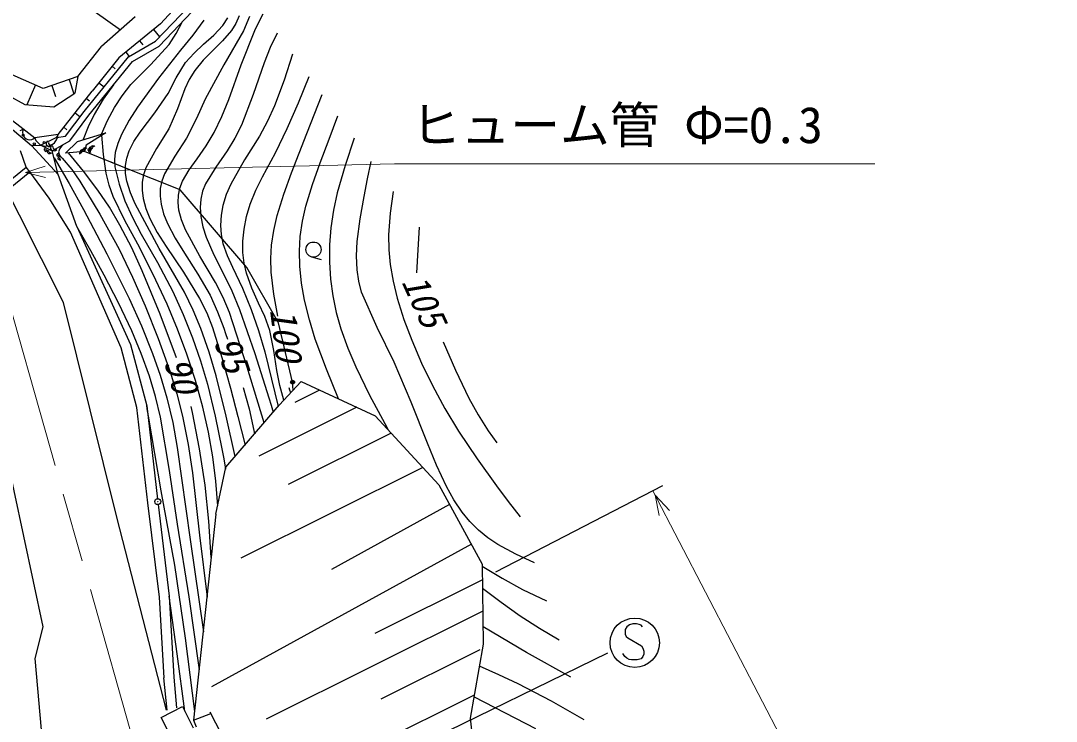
# Model space of a CAD drawing. Units: millimetres, scale not verified. Extents: x 40000 to 680000, y 20000 to 380000.
# Drawn here: x 462128 to 514294, y 285583 to 320878 of the extents above; entities that cross this region are included whole.
import ezdxf
from ezdxf.enums import TextEntityAlignment as Align

# ---------------------------------------------------------------- set-up
doc = ezdxf.new("R2010")
doc.units = ezdxf.units.MM
doc.header["$LTSCALE"] = 1000
doc.linetypes.add('CHAIN', pattern=[18.5, 12, -1.5, 3.5, -1.5])
for name, color, linetype, lineweight in [('M-BGD', 7, 'Continuous', 25), ('M-BMK', 2, 'CHAIN', 13), ('M-BMK-HTXT', 7, 'Continuous', 13)]:
    doc.layers.add(name, color=color, linetype=linetype, lineweight=lineweight)
doc.styles.add('ＭＳ ゴシック', font='')
doc.styles.get('ＭＳ ゴシック').set_extended_font_data('MS Gothic')

msp = doc.modelspace()

# ---------------------------------------------------------------- linework, layer by layer
at = {"layer": 'M-BGD'}
for p, q in [((471488, 323249), (469163, 320723)), ((468911, 319839), (471326, 322369)), ((469098, 319601), (471569, 322189)), ((465882, 321333), (467161, 320422)), ((467897, 321067), (466196, 319574)), ((469958, 320241), (470283, 320842)), ((471359, 320913), (470796, 320143)), ((472305, 320644), (472556, 321016)), ((473130, 321125), (472961, 320742)), ((473658, 321091), (473355, 320366)), ((474129, 320812), (474343, 321225)), ((469163, 320723), (467068, 319001)), ((468814, 320436), (469123, 320061)), ((471850, 320150), (472305, 320644)), ((472738, 320388), (472296, 319864)), ((473355, 320366), (472353, 318654)), ((472961, 320742), (472738, 320388)), ((473239, 318652), (473926, 320391)), ((473926, 320391), (474129, 320812)), ((467559, 319062), (468911, 319839)), ((468115, 319862), (468276, 319666)), ((469605, 319675), (469958, 320241)), ((470796, 320143), (470178, 319400)), ((471343, 319688), (471850, 320150)), ((472296, 319864), (471792, 319363)), ((475050, 320257), (474693, 319523)), ((465004, 318064), (466196, 319574)), ((467417, 319288), (467589, 319079)), ((467757, 318830), (469098, 319601)), ((468667, 318654), (469605, 319675)), ((470178, 319400), (469070, 317977)), ((470859, 319243), (471343, 319688)), ((471792, 319363), (471319, 318888)), ((474693, 319523), (474385, 318752)), ((465329, 316305), (467559, 319062)), ((465566, 316120), (467757, 318830)), ((467068, 319001), (465729, 317331)), ((469964, 318008), (470431, 318770)), ((470431, 318770), (470859, 319243)), ((471319, 318888), (470894, 318375)), ((474385, 318752), (473842, 317167)), ((475826, 319195), (475398, 317880)), ((466733, 318583), (466893, 318455)), ((467672, 317662), (468667, 318654)), ((470894, 318375), (470620, 317924)), ((472353, 318654), (471412, 316926)), ((472612, 316902), (473239, 318652)), ((463259, 317469), (461700, 318154)), ((465004, 318064), (463259, 317469)), ((464567, 317915), (464811, 317200)), ((465004, 318064), (464858, 317230)), ((466063, 317749), (466327, 317538)), ((469070, 317977), (468014, 316523)), ((469551, 317218), (469964, 318008)), ((470620, 317924), (470399, 317442)), ((475398, 317880), (474914, 316590)), ((476113, 316747), (476652, 318065)), ((462869, 317640), (462430, 316641)), ((463695, 317618), (463887, 317055)), ((463798, 316539), (464858, 317230)), ((464011, 315141), (465729, 317331)), ((466800, 317645), (466286, 316917)), ((467234, 317099), (467672, 317662)), ((468883, 316239), (469551, 317218)), ((470399, 317442), (470025, 316438)), ((460526, 316757), (462833, 314981)), ((461475, 317123), (462331, 316648)), ((465442, 316966), (465597, 316845)), ((466286, 316917), (465820, 316152)), ((466850, 316509), (467234, 317099)), ((471412, 316926), (470982, 315944)), ((472266, 316059), (472612, 316902)), ((473842, 317167), (473246, 315614)), ((475548, 315444), (476113, 316747)), ((476542, 315194), (477316, 317156)), ((460444, 316468), (462665, 314595)), ((462331, 316648), (463798, 316539)), ((464391, 315061), (465329, 316305)), ((464870, 316236), (465126, 316035)), ((465820, 316152), (465530, 315530)), ((466493, 315845), (466850, 316509)), ((468014, 316523), (467591, 315867)), ((468140, 315257), (468883, 316239)), ((470025, 316438), (469584, 315427)), ((474914, 316590), (474564, 315817)), ((464594, 314832), (465566, 316120)), ((466193, 315162), (466493, 315845)), ((467591, 315867), (467201, 315146)), ((470982, 315944), (470484, 314963)), ((471866, 315247), (472266, 316059)), ((473246, 315614), (472919, 314956)), ((474564, 315817), (474154, 315058)), ((477662, 314910), (478094, 316092)), ((462106, 315345), (462182, 315376)), ((462182, 315376), (462256, 315425)), ((462227, 315342), (462218, 315259)), ((462218, 315259), (462226, 315152)), ((462226, 315152), (462262, 315069)), ((462256, 315425), (462227, 315342)), ((464011, 315141), (462833, 314981)), ((463934, 314986), (464011, 315141)), ((463982, 315000), (464011, 315141)), ((464297, 315506), (464459, 315379)), ((464994, 314799), (466413, 315229)), ((465530, 315530), (465282, 314886)), ((466413, 315229), (465427, 314611)), ((466301, 314141), (466220, 315108)), ((467201, 315146), (467014, 314694)), ((467834, 314790), (468140, 315257)), ((469584, 315427), (468967, 314436)), ((471466, 314576), (471866, 315247)), ((474954, 314213), (475548, 315444)), ((475771, 313216), (476542, 315194)), ((462262, 315069), (462314, 314995)), ((462314, 314995), (462403, 314926)), ((462403, 314926), (462487, 314895)), ((462487, 314895), (462578, 314881)), ((462578, 314881), (462683, 314901)), ((462665, 314595), (463139, 314607)), ((462665, 314595), (464019, 313124)), ((462683, 314901), (462759, 314932)), ((462759, 314932), (462833, 314981)), ((462833, 314981), (462896, 314851)), ((462896, 314851), (462982, 314746)), ((462982, 314746), (463115, 314632)), ((463115, 314632), (463254, 314579)), ((463934, 314986), (463139, 314607)), ((463139, 314607), (463719, 314316)), ((463254, 314579), (463398, 314554)), ((463398, 314554), (463581, 314579)), ((463420, 314683), (463450, 314765)), ((463448, 314596), (463420, 314683)), ((463493, 314551), (463448, 314596)), ((463450, 314765), (463493, 314824)), ((463529, 314735), (463528, 314684)), ((463528, 314684), (463568, 314643)), ((463568, 314643), (463622, 314624)), ((463581, 314579), (463713, 314642)), ((463667, 314637), (463695, 314604)), ((463695, 314604), (463719, 314581)), ((463713, 314642), (463833, 314730)), ((463719, 314316), (464594, 314832)), ((463719, 314581), (463757, 314544)), ((463833, 314730), (463930, 314876)), ((463930, 314876), (463982, 315000)), ((463934, 314986), (464391, 315061)), ((464235, 314620), (464101, 314446)), ((464378, 314209), (464994, 314799)), ((465427, 314611), (465336, 314287)), ((465691, 314552), (465721, 314578)), ((465721, 314578), (465776, 314591)), ((465776, 314591), (465825, 314569)), ((465825, 314569), (465859, 314539)), ((467014, 314694), (466888, 314234)), ((467595, 314316), (467834, 314790)), ((470484, 314963), (469887, 314056)), ((471008, 313927), (471466, 314576)), ((472919, 314956), (472534, 314317)), ((474154, 315058), (473401, 313861)), ((477213, 313723), (477662, 314910)), ((478921, 314960), (478465, 313591)), ((462404, 313504), (462115, 314317)), ((463322, 314366), (463333, 314420)), ((463349, 314315), (463322, 314366)), ((463333, 314420), (463353, 314461)), ((463382, 314291), (463349, 314315)), ((463410, 314276), (463382, 314291)), ((463385, 314409), (463389, 314378)), ((463389, 314378), (463418, 314357)), ((463447, 314288), (463410, 314276)), ((463418, 314357), (463453, 314350)), ((463490, 314306), (463447, 314288)), ((463480, 314363), (463501, 314346)), ((463487, 314260), (463490, 314306)), ((463488, 314224), (463487, 314260)), ((463511, 314198), (463488, 314224)), ((463534, 314519), (463493, 314551)), ((463501, 314346), (463518, 314333)), ((463546, 314173), (463511, 314198)), ((463518, 314333), (463546, 314315)), ((463595, 314528), (463534, 314519)), ((463543, 314287), (463559, 314257)), ((463600, 314169), (463546, 314173)), ((463559, 314257), (463589, 314235)), ((463589, 314235), (463622, 314238)), ((463668, 314546), (463595, 314528)), ((463648, 314193), (463600, 314169)), ((463643, 314416), (463651, 314474)), ((463673, 314370), (463643, 314416)), ((463680, 314226), (463648, 314193)), ((463651, 314474), (463668, 314546)), ((463722, 314321), (463673, 314370)), ((464019, 313124), (463719, 314316)), ((463805, 314301), (463722, 314321)), ((463746, 314501), (463763, 314450)), ((463763, 314450), (463805, 314408)), ((463805, 314408), (463857, 314404)), ((463886, 314326), (463805, 314301)), ((463945, 314369), (463886, 314326)), ((463959, 314104), (463969, 314155)), ((463970, 314069), (463959, 314104)), ((463969, 314155), (464005, 314188)), ((463981, 314043), (463970, 314069)), ((464014, 314031), (463981, 314043)), ((464005, 314188), (464042, 314205)), ((464037, 314152), (464022, 314127)), ((464022, 314127), (464032, 314095)), ((464032, 314095), (464053, 314072)), ((464101, 314446), (464037, 314265)), ((464037, 314265), (464087, 314112)), ((464079, 314066), (464084, 314042)), ((464087, 314112), (464211, 313952)), ((465336, 314287), (464378, 314209)), ((465294, 313290), (464542, 314222)), ((465101, 314193), (465104, 314220)), ((465113, 314170), (465101, 314193)), ((465104, 314220), (465117, 314237)), ((465128, 314154), (465113, 314170)), ((465117, 314237), (465130, 314248)), ((465130, 314248), (465148, 314248)), ((465145, 314213), (465134, 314198)), ((465134, 314198), (465135, 314182)), ((465141, 314312), (465159, 314356)), ((465148, 314266), (465141, 314312)), ((465160, 314220), (465145, 314213)), ((465166, 314231), (465148, 314266)), ((465148, 314248), (465170, 314245)), ((465157, 314285), (465165, 314299)), ((465162, 314267), (465157, 314285)), ((465159, 314356), (465190, 314378)), ((465170, 314245), (465162, 314267)), ((465165, 314299), (465177, 314314)), ((465183, 314231), (465174, 314218)), ((465177, 314314), (465202, 314327)), ((465189, 314240), (465183, 314231)), ((465198, 314250), (465189, 314240)), ((465190, 314378), (465218, 314391)), ((465199, 314303), (465192, 314275)), ((465196, 314280), (465192, 314263)), ((465207, 314294), (465196, 314280)), ((465225, 314322), (465199, 314303)), ((465202, 314327), (465228, 314321)), ((465222, 314296), (465207, 314294)), ((465218, 314391), (465248, 314381)), ((465255, 314327), (465225, 314322)), ((465228, 314321), (465248, 314310)), ((465248, 314381), (465286, 314366)), ((465300, 314335), (465277, 314317)), ((465282, 314407), (465283, 314441)), ((465286, 314366), (465282, 314407)), ((465283, 314441), (465303, 314460)), ((465315, 314346), (465300, 314335)), ((465303, 314460), (465332, 314480)), ((465335, 314358), (465315, 314346)), ((465332, 314480), (465382, 314488)), ((465347, 314411), (465332, 314384)), ((467374, 313469), (465336, 314287)), ((465373, 314430), (465347, 314411)), ((465401, 314424), (465373, 314430)), ((465382, 314488), (465424, 314465)), ((465424, 314465), (465452, 314436)), ((465522, 314373), (465539, 314423)), ((465534, 314322), (465522, 314373)), ((465558, 314283), (465534, 314322)), ((465539, 314423), (465571, 314451)), ((465563, 314287), (465568, 314321)), ((465580, 314248), (465563, 314287)), ((465568, 314321), (465577, 314347)), ((465571, 314451), (465601, 314467)), ((465577, 314347), (465602, 314361)), ((465615, 314224), (465580, 314248)), ((465588, 314368), (465583, 314336)), ((465584, 314421), (465585, 314446)), ((465606, 314399), (465584, 314421)), ((465585, 314446), (465589, 314478)), ((465616, 314391), (465588, 314368)), ((465589, 314478), (465615, 314515)), ((465601, 314467), (465637, 314459)), ((465602, 314361), (465635, 314376)), ((465635, 314376), (465606, 314399)), ((465615, 314515), (465656, 314528)), ((465649, 314214), (465615, 314224)), ((465648, 314399), (465616, 314391)), ((465626, 314310), (465622, 314281)), ((465622, 314281), (465636, 314259)), ((465641, 314332), (465626, 314310)), ((465637, 314459), (465680, 314445)), ((465647, 314473), (465644, 314445)), ((465644, 314445), (465652, 314418)), ((465668, 314488), (465647, 314473)), ((465656, 314528), (465692, 314529)), ((465664, 314367), (465662, 314341)), ((465667, 314383), (465664, 314367)), ((465671, 314404), (465667, 314383)), ((465670, 314529), (465691, 314552)), ((465672, 314491), (465670, 314529)), ((465680, 314445), (465672, 314491)), ((465699, 314412), (465674, 314390)), ((465714, 314425), (465699, 314412)), ((465736, 314441), (465714, 314425)), ((465744, 314502), (465730, 314470)), ((465772, 314525), (465744, 314502)), ((465803, 314521), (465772, 314525)), ((466439, 313191), (466301, 314141)), ((466888, 314234), (466847, 313879)), ((467470, 313946), (467595, 314316)), ((468967, 314436), (468435, 313468)), ((469887, 314056), (469368, 313158)), ((472534, 314317), (471958, 313496)), ((474312, 313019), (474954, 314213)), ((464285, 306674), (460789, 313591)), ((463806, 313971), (464574, 312684)), ((464008, 313963), (464027, 313989)), ((464011, 313932), (464008, 313963)), ((464022, 313894), (464011, 313932)), ((464055, 314020), (464014, 314031)), ((464058, 313862), (464022, 313894)), ((464027, 313989), (464055, 314020)), ((464105, 313853), (464058, 313862)), ((464082, 313977), (464077, 313947)), ((464077, 313947), (464086, 313915)), ((464084, 314042), (464090, 314024)), ((464086, 313915), (464111, 313899)), ((464090, 314024), (464099, 313996)), ((464146, 313859), (464105, 313853)), ((464211, 313952), (464697, 313376)), ((467374, 313469), (466687, 313745)), ((466847, 313879), (466866, 313517)), ((467407, 313575), (467470, 313946)), ((467413, 313184), (467407, 313575)), ((470608, 313361), (471008, 313927)), ((473401, 313861), (472706, 312643)), ((476822, 312631), (477213, 313723)), ((478465, 313591), (478068, 312207)), ((479601, 312906), (479775, 313791)), ((455045, 307534), (462404, 313504)), ((455234, 307301), (462593, 313271)), ((462593, 313271), (462404, 313504)), ((463565, 311932), (462593, 313271)), ((464961, 310515), (464019, 313124)), ((464697, 313376), (465107, 312799)), ((466010, 312344), (465294, 313290)), ((466585, 312595), (466439, 313191)), ((466866, 313517), (467094, 312651)), ((470165, 312351), (467374, 313469)), ((467478, 312799), (467413, 313184)), ((468312, 313113), (468249, 312743)), ((468435, 313468), (468312, 313113)), ((469368, 313158), (469232, 312793)), ((470284, 312800), (470608, 313361)), ((471958, 313496), (471444, 312656)), ((473972, 312339), (474312, 313019)), ((475376, 312140), (475771, 313216)), ((464574, 312684), (465295, 311361)), ((465107, 312799), (466107, 311126)), ((466787, 312025), (466585, 312595)), ((467094, 312651), (467379, 311803)), ((467656, 312213), (467478, 312799)), ((468249, 312743), (468243, 312336)), ((469232, 312793), (469158, 312424)), ((470144, 312447), (470284, 312800)), ((471444, 312656), (471292, 312284)), ((472706, 312643), (472484, 312123)), ((476495, 311537), (476822, 312631)), ((479429, 312020), (479601, 312906)), ((466593, 311477), (466010, 312344)), ((467378, 310810), (466787, 312025)), ((467890, 311651), (467656, 312213)), ((468243, 312336), (468298, 311917)), ((469158, 312424), (469146, 312034)), ((469146, 312034), (469196, 311631)), ((470053, 311714), (470068, 312097)), ((470068, 312097), (470144, 312447)), ((473519, 308437), (470165, 312351)), ((471292, 312284), (471199, 311894)), ((472484, 312123), (472315, 311572)), ((473688, 311637), (473972, 312339)), ((475044, 311061), (475376, 312140)), ((478068, 312207), (477878, 311338)), ((479227, 310891), (479429, 312020)), ((480884, 312274), (480741, 311179)), ((464642, 310228), (463565, 311932)), ((467126, 310576), (466593, 311477)), ((467379, 311803), (467759, 310957)), ((469106, 309408), (467890, 311651)), ((468298, 311917), (468433, 311425)), ((469196, 311631), (469326, 311151)), ((470100, 311325), (470053, 311714)), ((471199, 311894), (471170, 311460)), ((471170, 311460), (471201, 311012)), ((472315, 311572), (472225, 311078)), ((473502, 311010), (473688, 311637)), ((476323, 310771), (476495, 311537)), ((465295, 311361), (466470, 309131)), ((466107, 311126), (467089, 309365)), ((467759, 310957), (468200, 310124)), ((468433, 311425), (468635, 310920)), ((468635, 310920), (469005, 310212)), ((469326, 311151), (469523, 310658)), ((470230, 310838), (470100, 311325)), ((471201, 311012), (471303, 310487)), ((472225, 311078), (472194, 310566)), ((473378, 310377), (473502, 311010)), ((474872, 310313), (475044, 311061)), ((477878, 311338), (477746, 310446)), ((480741, 311179), (480660, 310084)), ((464961, 310515), (467656, 304566)), ((465655, 309287), (464961, 310515)), ((467717, 309441), (467126, 310576)), ((468021, 309625), (467378, 310810)), ((469523, 310658), (469907, 309921)), ((470425, 310346), (470230, 310838)), ((471303, 310487), (471465, 309976)), ((472194, 310566), (472225, 310107)), ((476213, 310005), (476323, 310771)), ((477746, 310446), (477680, 309584)), ((479084, 309752), (479227, 310891)), ((482194, 310482), (482131, 309327)), ((467184, 304397), (464642, 310228)), ((468200, 310124), (469019, 308691)), ((469005, 310212), (469447, 309500)), ((469907, 309921), (470370, 309169)), ((471151, 309017), (470425, 310346)), ((471465, 309976), (471856, 309083)), ((472225, 310107), (472316, 309650)), ((473320, 309779), (473378, 310377)), ((474762, 309570), (474872, 310313)), ((476172, 309261), (476213, 310005)), ((480660, 310084), (480670, 309339)), ((467089, 309365), (467764, 307957)), ((468252, 308285), (467717, 309441)), ((468789, 308121), (468021, 309625)), ((470373, 307201), (469106, 309408)), ((469447, 309500), (470322, 308203)), ((472316, 309650), (472525, 309049)), ((473323, 309193), (473320, 309779)), ((474726, 308892), (474762, 309570)), ((477680, 309584), (477675, 308717)), ((479050, 309034), (479084, 309752)), ((466332, 308060), (465655, 309287)), ((466470, 309131), (467591, 306875)), ((470370, 309169), (471057, 308106)), ((471945, 307692), (471151, 309017)), ((471856, 309083), (472311, 308195)), ((472525, 309049), (472793, 308463)), ((473381, 308666), (473323, 309193)), ((474749, 308211), (474726, 308892)), ((476191, 308512), (476172, 309261)), ((476776, 308977), (477258, 308852)), ((479076, 308326), (479050, 309034)), ((480670, 309339), (480740, 308596)), ((482131, 309327), (482068, 308173)), ((469019, 308691), (469784, 307233)), ((472793, 308463), (473296, 307403)), ((473498, 308153), (473381, 308666)), ((475109, 305653), (473519, 308437)), ((476280, 307652), (476191, 308512)), ((477675, 308717), (477729, 307864)), ((479153, 307750), (479076, 308326)), ((480740, 308596), (480887, 307749)), ((467056, 306668), (466332, 308060)), ((467764, 307957), (468390, 306512)), ((469150, 306091), (468252, 308285)), ((469500, 306595), (468789, 308121)), ((470322, 308203), (471137, 306890)), ((471057, 308106), (471673, 307043)), ((472311, 308195), (472759, 307266)), ((473776, 307397), (473498, 308153)), ((474880, 307100), (474749, 308211)), ((477729, 307864), (477843, 307020)), ((472332, 306933), (471945, 307692)), ((472759, 307266), (473147, 306323)), ((473296, 307403), (473738, 306332)), ((474114, 306656), (473776, 307397)), ((476427, 306805), (476280, 307652)), ((479287, 307197), (479153, 307750)), ((480887, 307749), (481095, 306899)), ((467591, 306875), (468209, 305508)), ((469784, 307233), (470311, 306083)), ((470815, 306297), (470373, 307201)), ((471137, 306890), (471496, 306157)), ((471673, 307043), (472047, 306216)), ((472649, 306180), (472332, 306933)), ((475073, 305985), (474880, 307100)), ((476668, 305812), (476427, 306805)), ((477843, 307020), (478019, 306182)), ((480085, 305423), (479287, 307197)), ((481095, 306899), (481430, 305829)), ((466962, 295871), (464285, 306674)), ((467727, 305250), (467056, 306668)), ((468390, 306512), (469053, 304866)), ((470029, 305346), (469500, 306595)), ((471198, 305376), (470815, 306297)), ((473147, 306323), (473913, 304113)), ((473738, 306332), (474106, 305272)), ((474422, 305969), (474114, 306656)), ((469983, 303898), (469150, 306091)), ((470311, 306083), (470784, 304907)), ((471496, 306157), (471790, 305423)), ((472047, 306216), (472356, 305392)), ((473543, 303429), (472649, 306180)), ((474672, 305265), (474422, 305969)), ((476965, 304840), (476668, 305812)), ((478019, 306182), (478255, 305351)), ((481430, 305829), (481822, 304780)), ((468202, 304115), (467727, 305250)), ((468209, 305508), (468771, 304117)), ((470499, 304084), (470029, 305346)), ((471616, 304187), (471198, 305376)), ((471790, 305423), (472267, 303911)), ((472356, 305392), (472451, 305115)), ((474106, 305272), (474418, 304189)), ((474882, 304262), (474672, 305265)), ((475820, 302668), (475109, 305653)), ((478255, 305351), (478599, 304387)), ((480934, 303682), (480085, 305423)), ((469053, 304866), (469661, 303195)), ((470784, 304907), (471187, 303746)), ((472451, 305115), (472549, 304828)), ((477525, 303320), (476965, 304840)), ((481822, 304780), (482316, 303627)), ((483412, 304707), (484031, 303268)), ((467982, 301389), (467184, 304397)), ((467656, 304566), (468475, 301483)), ((471974, 302989), (471616, 304187)), ((474418, 304189), (474761, 302820)), ((475031, 303251), (474882, 304262)), ((478599, 304387), (479001, 303440)), ((468617, 302968), (468202, 304115)), ((468771, 304117), (469160, 303015)), ((470928, 302751), (470499, 304084)), ((471187, 303746), (471533, 302567)), ((472267, 303911), (472693, 302362)), ((473913, 304113), (474624, 301877)), ((481795, 301666), (480934, 303682)), ((482316, 303627), (482867, 302494)), ((469661, 303195), (469996, 302088)), ((474393, 300619), (473543, 303429)), ((475180, 302496), (475031, 303251)), ((478139, 301826), (477525, 303320)), ((479001, 303440), (479700, 302012)), ((484031, 303268), (484702, 301860)), ((468925, 301945), (468617, 302968)), ((469160, 303015), (469494, 301886)), ((471297, 301408), (470928, 302751)), ((471533, 302567), (471923, 300947)), ((472484, 300963), (471974, 302989)), ((474761, 302820), (475100, 301443)), ((475151, 301502), (476253, 302695)), ((475853, 302262), (475820, 302668)), ((476253, 302695), (479990, 300972)), ((469996, 302088), (470276, 300954)), ((472693, 302362), (473064, 300939)), ((473340, 302395), (473637, 301331)), ((475387, 301757), (475180, 302496)), ((475692, 302260), (475651, 302387)), ((475735, 302135), (475692, 302260)), ((477187, 302265), (475929, 301638)), ((482867, 302494), (483497, 301338)), ((469175, 300909), (468925, 301945)), ((469494, 301886), (469785, 300642)), ((474624, 301877), (474737, 301515)), ((479700, 302012), (480462, 300592)), ((482616, 299590), (481795, 301666)), ((484702, 301860), (485164, 301022)), ((468534, 296590), (467982, 301389)), ((468475, 301483), (469017, 296773)), ((468518, 301216), (468475, 301482)), ((468561, 300950), (468518, 301216)), ((470753, 301292), (470722, 301449)), ((470784, 301135), (470753, 301292)), ((471130, 299308), (470784, 301135)), ((471580, 300157), (471297, 301408)), ((472468, 298379), (475151, 301502)), ((473637, 301331), (473878, 300239)), ((479056, 301403), (474126, 298948)), ((474737, 301515), (474850, 301152)), ((483497, 301338), (484184, 300204)), ((485164, 301022), (485676, 300216)), ((469196, 297196), (468561, 300950)), ((469629, 298221), (469175, 300909)), ((469785, 300642), (470017, 299384)), ((470276, 300954), (470557, 299532)), ((471923, 300947), (472255, 299311)), ((472936, 298924), (472484, 300963)), ((473064, 300939), (473429, 299498)), ((479990, 300972), (483185, 297502)), ((480462, 300592), (480550, 300432)), ((471802, 298906), (471580, 300157)), ((473878, 300239), (473896, 300150)), ((473896, 300150), (473914, 300062)), ((480789, 300105), (475594, 297517)), ((480550, 300432), (480643, 300263)), ((484184, 300204), (485117, 298811)), ((485676, 300216), (485887, 299915)), ((461297, 299471), (463247, 290344)), ((470557, 299532), (470778, 298099)), ((483068, 298488), (482616, 299590)), ((485887, 299915), (486107, 299607)), ((470017, 299384), (470658, 294737)), ((471415, 297484), (471130, 299308)), ((472255, 299311), (472352, 298800)), ((471956, 297676), (471802, 298906)), ((472352, 298800), (472448, 298288)), ((483571, 297418), (483068, 298488)), ((485117, 298811), (486102, 297449)), ((470025, 295520), (469629, 298221)), ((470778, 298099), (471138, 294961)), ((471959, 296013), (472468, 298379)), ((482386, 298370), (473219, 293804)), ((471601, 295666), (471415, 297484)), ((472051, 296441), (471956, 297676)), ((483185, 297502), (485380, 293502)), ((483946, 296748), (483571, 297418)), ((486068, 293120), (494479, 297458)), ((486102, 297449), (486690, 296664)), ((469889, 293456), (469196, 297196)), ((469115, 291841), (468534, 296590)), ((469048, 296506), (469613, 291885)), ((483734, 296502), (477783, 293236)), ((484366, 296121), (483946, 296748)), ((486690, 296664), (487284, 295881)), ((469478, 286139), (466962, 295871)), ((471959, 296013), (470829, 285632)), ((484755, 295642), (484366, 296121)), ((470606, 291851), (470025, 295520)), ((471728, 293840), (471601, 295666)), ((485185, 295206), (484755, 295642)), ((471138, 294961), (471515, 291840)), ((485654, 294826), (485185, 295206)), ((486164, 294490), (485654, 294826)), ((470658, 294737), (471331, 290098)), ((484831, 294502), (471743, 287319)), ((487068, 294006), (486164, 294490)), ((488014, 293569), (487068, 294006)), ((470426, 289772), (469889, 293456)), ((485380, 293502), (485427, 289465)), ((485381, 293399), (486374, 292787)), ((485389, 292712), (479962, 290009)), ((486374, 292787), (487404, 292224)), ((486338, 291571), (485394, 292279)), ((487404, 292224), (488005, 291934)), ((469346, 287774), (469115, 291841)), ((469613, 291885), (469845, 287802)), ((470010, 288985), (469613, 291885)), ((471127, 288179), (470606, 291851)), ((488005, 291934), (488620, 291650)), ((485408, 291133), (474495, 285698)), ((487295, 290883), (486338, 291571)), ((488253, 290253), (487295, 290883)), ((463247, 290344), (462834, 288748)), ((487614, 289056), (485417, 290343)), ((489244, 289673), (488253, 290253)), ((492579, 290213), (492573, 290069)), ((492573, 290069), (492579, 289975)), ((492661, 290350), (492579, 290213)), ((492798, 290444), (492661, 290350)), ((492961, 290488), (492798, 290444)), ((493154, 290488), (492961, 290488)), ((493286, 290463), (493154, 290488)), ((493379, 290419), (493286, 290463)), ((493448, 290344), (493379, 290419)), ((470904, 286076), (470426, 289772)), ((492579, 289975), (492629, 289850)), ((492629, 289850), (492717, 289782)), ((492717, 289782), (493398, 289388)), ((473263, 280034), (491697, 289036)), ((485256, 289191), (480265, 286705)), ((485427, 289465), (484775, 285736)), ((489833, 287809), (487614, 289056)), ((493398, 289388), (493473, 289275)), ((493473, 289275), (493523, 289119)), ((493523, 289119), (493511, 288969)), ((462834, 288748), (463385, 282685)), ((470391, 286096), (470010, 288985)), ((492554, 288850), (492467, 288994)), ((492654, 288757), (492554, 288850)), ((492773, 288700), (492654, 288757)), ((492898, 288682), (492773, 288700)), ((493186, 288682), (492898, 288682)), ((493379, 288738), (493186, 288682)), ((493467, 288850), (493379, 288738)), ((493511, 288969), (493467, 288850)), ((486217, 287930), (485235, 288368)), ((469498, 286144), (469334, 287771)), ((469845, 287802), (469983, 286255)), ((487180, 287475), (486217, 287930)), ((488860, 286592), (487180, 287475)), ((484936, 286888), (475133, 282006)), ((484963, 286810), (488056, 285226)), ((490513, 285655), (488860, 286592)), ((469195, 285776), (470277, 286323)), ((470277, 286323), (470817, 285255)), ((470829, 285632), (471697, 285971)), ((471656, 286058), (489146, 252093)), ((469734, 284708), (469195, 285776)), ((470829, 285632), (470971, 285307)), ((484775, 285736), (485313, 281052))]:
    msp.add_line(p, q, dxfattribs=at)
for centre, radius in [((462253, 315112), 49.8), ((462813, 314681), 49.8), ((463309, 314745), 49.8), ((476873, 309347), 382), ((475820, 302668), 100), ((475820, 302668), 87.5), ((475820, 302668), 75), ((475820, 302668), 62.5), ((475820, 302668), 50), ((475820, 302668), 37.5), ((475820, 302667), 25), ((475820, 302668), 12.5), ((469031, 296649), 149), ((469031, 296649), 4.5), ((493061, 289538), 1244)]:
    msp.add_circle(centre, radius, dxfattribs=at)
at = {"layer": 'M-BMK'}
msp.add_line((460586, 310017), (468016, 283833), dxfattribs=at)
at = {"layer": 'M-BMK-HTXT'}
for p, q in [((462363, 313236), (480961, 313659)), ((462363, 313236), (463356, 313544)), ((480961, 313659), (505149, 313659)), ((463369, 312972), (462363, 313236)), ((514294, 258101), (493970, 297195)), ((494294, 295947), (494088, 296967)), ((494088, 296967), (494802, 296211))]:
    msp.add_line(p, q, dxfattribs=at)

# ---------------------------------------------------------------- texts
at = {"layer": 'M-BGD', "style": 'ＭＳ ゴシック', "oblique": 15}
for s, rotation, p in [('105', 294.5, (480931, 307569)), ('100', 277.2, (474289, 306265)), ('95', 289, (471477, 304582)), ('90', 286.7, (468958, 303586))]:
    msp.add_text(s, height=1320, rotation=rotation, dxfattribs=at).set_placement(p, align=Align.BOTTOM_LEFT)
at = {"layer": 'M-BMK-HTXT', "style": 'ＭＳ ゴシック'}
msp.add_text('ヒューム管 Φ=0.3', height=1833, dxfattribs=at).set_placement((481795, 314159), align=Align.BOTTOM_LEFT)

doc.saveas('drawing.dxf')
